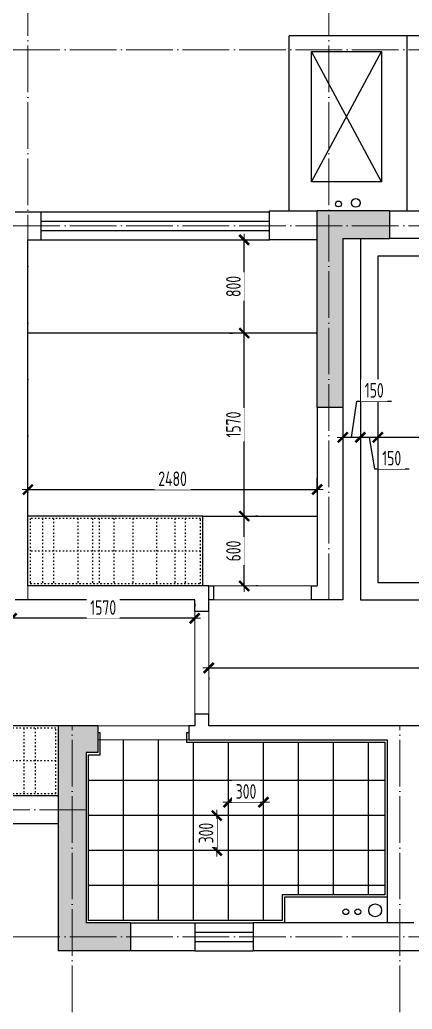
# Model space of a CAD drawing. Header units: inches. Extents: x -50945 to 250244, y -404780 to 18493.
# Drawn here: x 165627 to 168992, y -306166 to -297677 of the extents above; entities that cross this region are included whole.
import ezdxf

# ---------------------------------------------------------------- set-up
doc = ezdxf.new("R2010")
doc.units = ezdxf.units.IN
doc.header["$MEASUREMENT"] = 0
doc.linetypes.add('ACAD_ISO03W100', pattern=[30, 12, -18])
doc.linetypes.add('DOTE', pattern=[2.42, 2, -0.2, 0.02, -0.2])
for name, color, linetype in [('D-ARCHI', 250, 'Continuous'), ('EVH 立面填充', 8, 'Continuous'), ('IBS-003-建筑窗框', 3, 'Continuous'), ('IBS-182-原建筑非承重墙', 150, 'Continuous'), ('IBS-200-原建筑承重墙柱', 200, 'Continuous'), ('IBS-63-原建筑窗', 63, 'Continuous'), ('IDS-030-造型完成面(看线)', 30, 'Continuous'), ('IDS-040-固定高家具', 40, 'Continuous'), ('IRC-30-天花轮廓线', 30, 'Continuous')]:
    doc.layers.add(name, color=color, linetype=linetype)
doc.layers.add('天棚材质标注', color=2, linetype='Continuous', lineweight=5)
doc.layers.add('门', color=65, linetype='Continuous', lineweight=13)
doc.styles.add('HBA-DIMT', font='ARCHS.SHX', dxfattribs={"width": 0.8})
doc.dimstyles.new('HBA_40', dxfattribs={"dimscale": 50, "dimtxt": 2.5, "dimasz": 0.1, "dimexe": 2, "dimexo": 2.5, "dimgap": 0.6, "dimtad": 1, "dimdec": 0, "dimrnd": 5, "dimzin": 0, "dimtxsty": 'HBA-DIMT', "dimblk": 'HBA_DIMENSION_TICK', "dimblk1": 'HBA_DIMENSION_TICK', "dimblk2": 'HBA_DIMENSION_TICK', "dimcen": 0.125, "dimclrd": 44, "dimclre": 44, "dimclrt": 2, "dimadec": 0, "dimazin": 0, "dimtfac": 1, "dimtdec": 0, "dimtix": 1, "dimtmove": 1, "dimatfit": 3, "dimldrblk": 'HBA_Leader_Dot', "dimfxl": 0, "dimtvp": 1, "dimtfill": 1, "dimtolj": 1, "dimtzin": 0, "dimarcsym": 0})

# ---------------------------------------------------------------- blocks, each defined once
blk = doc.blocks.new('HBA_DIMENSION_TICK')
at = {"color": 0, "linetype": 'ByBlock'}
for p, q in [((-10, 0), (0, 0)), ((0, 0), (10, 0))]:
    blk.add_line(p, q, dxfattribs=at)
at = {"color": 50, "linetype": 'ByBlock'}
blk.add_solid([(-10, -7), (-7, -10), (7, 10), (10, 7)], dxfattribs=at)
blk = doc.blocks.new('*D586')
at = {"layer": 'Defpoints', "color": 0, "transparency": 16777216}
for p in [(167247.1, -303194.5), (176307.1, -303194.5), (176307.1, -303237.6)]:
    blk.add_point(p, dxfattribs=at)
at = {"layer": '天棚材质标注', "color": 44, "lineweight": -2, "transparency": 16777216}
for p, q in [((167252.1, -303237.6), (176302.1, -303237.6)), ((167247.1, -303319.5), (167247.1, -303337.6)), ((176307.1, -303319.5), (176307.1, -303337.6))]:
    blk.add_line(p, q, dxfattribs=at)
at = {"layer": '天棚材质标注', "color": 44, "lineweight": -2, "transparency": 16777216, "xscale": 5, "yscale": 5, "zscale": 5, "rotation": 180}
blk.add_blockref('HBA_DIMENSION_TICK', (167247.1, -303237.6), dxfattribs=at)
at = {"layer": '天棚材质标注', "color": 44, "lineweight": -2, "transparency": 16777216, "xscale": 5, "yscale": 5, "zscale": 5}
blk.add_blockref('HBA_DIMENSION_TICK', (176307.1, -303237.6), dxfattribs=at)
at = {"layer": '天棚材质标注', "color": 2, "transparency": 16777216, "insert": (171777.1, -303145.1), "char_height": 125, "attachment_point": 5, "style": 'HBA-DIMT', "bg_fill": 3, "box_fill_scale": 1.25, "bg_fill_color": 256, "bg_fill_true_color": 13158600, "bg_fill_transparency": 0}
blk.add_mtext('\\A1;9060', dxfattribs=at)
blk = doc.blocks.new('HBA_Leader_Dot')
at = {"color": 0, "linetype": 'ByBlock'}
blk.add_line((-5, 0), (-10, 0), dxfattribs=at)
at = {"color": 0, "linetype": 'ByBlock', "const_width": 5}
blk.add_lwpolyline([(-2.5, 0, 1), (2.5, 0, 1)], format="xyb", close=True, dxfattribs=at)
blk = doc.blocks.new('*D595')
at = {"layer": 'Defpoints', "color": 0, "transparency": 16777216}
for p in [(168697.1, -301259.2), (168697.1, -301259.2), (173767.1, -301259.2)]:
    blk.add_point(p, dxfattribs=at)
at = {"layer": '天棚材质标注', "color": 44, "lineweight": -2, "transparency": 16777216}
for p, q in [((168697.1, -301134.2), (168697.1, -301159.2)), ((173767.1, -301134.2), (173767.1, -301159.2)), ((173762.1, -301259.2), (168702.1, -301259.2))]:
    blk.add_line(p, q, dxfattribs=at)
at = {"layer": '天棚材质标注', "color": 44, "lineweight": -2, "transparency": 16777216, "xscale": 5, "yscale": 5, "zscale": 5, "rotation": 180}
blk.add_blockref('HBA_DIMENSION_TICK', (168697.1, -301259.2), dxfattribs=at)
at = {"layer": '天棚材质标注', "color": 44, "lineweight": -2, "transparency": 16777216, "xscale": 5, "yscale": 5, "zscale": 5}
blk.add_blockref('HBA_DIMENSION_TICK', (173767.1, -301259.2), dxfattribs=at)
at = {"layer": '天棚材质标注', "color": 2, "transparency": 16777216, "insert": (171232.1, -301166.7), "char_height": 125, "attachment_point": 5, "style": 'HBA-DIMT', "bg_fill": 3, "box_fill_scale": 1.25, "bg_fill_color": 256, "bg_fill_true_color": 13158600, "bg_fill_transparency": 0}
blk.add_mtext('\\A1;5070', dxfattribs=at)
blk = doc.blocks.new('*D596')
at = {"layer": 'Defpoints', "color": 0, "transparency": 16777216}
for p in [(168547.1, -301259.2), (168547.1, -301259.2), (168697.1, -301259.2)]:
    blk.add_point(p, dxfattribs=at)
at = {"layer": '天棚材质标注', "color": 44, "lineweight": -2, "transparency": 16777216}
for p, q in [((168547.1, -301134.2), (168547.1, -301159.2)), ((168697.1, -301134.2), (168697.1, -301159.2)), ((168692.1, -301259.2), (168552.1, -301259.2)), ((168622.1, -301259.2), (168667.1, -301530.5)), ((168667.1, -301530.5), (168965.2, -301530.5))]:
    blk.add_line(p, q, dxfattribs=at)
at = {"layer": '天棚材质标注', "color": 44, "lineweight": -2, "transparency": 16777216, "xscale": 5, "yscale": 5, "zscale": 5, "rotation": 180}
blk.add_blockref('HBA_DIMENSION_TICK', (168547.1, -301259.2), dxfattribs=at)
at = {"layer": '天棚材质标注', "color": 2, "transparency": 16777216, "insert": (168816.1, -301438), "char_height": 125, "attachment_point": 5, "style": 'HBA-DIMT', "bg_fill": 3, "box_fill_scale": 1.25, "bg_fill_color": 256, "bg_fill_true_color": 13158600, "bg_fill_transparency": 0}
blk.add_mtext('\\A1;150', dxfattribs=at)
at = {"layer": '天棚材质标注', "color": 44, "lineweight": -2, "transparency": 16777216, "xscale": 5, "yscale": 5, "zscale": 5}
blk.add_blockref('HBA_DIMENSION_TICK', (168697.1, -301259.2), dxfattribs=at)
blk = doc.blocks.new('*D597')
at = {"layer": 'Defpoints', "color": 0, "transparency": 16777216}
for p in [(168397.1, -301259.2), (168397.1, -301259.2), (168547.1, -301259.2)]:
    blk.add_point(p, dxfattribs=at)
at = {"layer": '天棚材质标注', "color": 44, "lineweight": -2, "transparency": 16777216}
for p, q in [((168472.1, -301259.2), (168517.1, -300948.3)), ((168517.1, -300948.3), (168815.2, -300948.3)), ((168397.1, -301134.2), (168397.1, -301159.2)), ((168547.1, -301134.2), (168547.1, -301159.2)), ((168542.1, -301259.2), (168402.1, -301259.2))]:
    blk.add_line(p, q, dxfattribs=at)
at = {"layer": '天棚材质标注', "color": 44, "lineweight": -2, "transparency": 16777216, "xscale": 5, "yscale": 5, "zscale": 5, "rotation": 180}
blk.add_blockref('HBA_DIMENSION_TICK', (168397.1, -301259.2), dxfattribs=at)
at = {"layer": '天棚材质标注', "color": 44, "lineweight": -2, "transparency": 16777216, "xscale": 5, "yscale": 5, "zscale": 5}
blk.add_blockref('HBA_DIMENSION_TICK', (168547.1, -301259.2), dxfattribs=at)
at = {"layer": '天棚材质标注', "color": 2, "transparency": 16777216, "insert": (168666.1, -300855.8), "char_height": 125, "attachment_point": 5, "style": 'HBA-DIMT', "bg_fill": 3, "box_fill_scale": 1.25, "bg_fill_color": 256, "bg_fill_true_color": 13158600, "bg_fill_transparency": 0}
blk.add_mtext('\\A1;150', dxfattribs=at)
blk = doc.blocks.new('*D613')
at = {"layer": 'Defpoints', "color": 0, "transparency": 16777216}
for p in [(167416.8, -304504.5), (167716.8, -304504.5)]:
    blk.add_point(p, dxfattribs=at)
at = {"layer": '天棚材质标注', "color": 44, "lineweight": -2, "transparency": 16777216}
for p, q in [((167416.8, -304379.5), (167416.8, -304289.7)), ((167716.8, -304379.5), (167716.8, -304289.7)), ((167411.8, -304389.7), (167406.8, -304389.7)), ((167416.8, -304389.7), (167716.8, -304389.7)), ((167721.8, -304389.7), (167726.8, -304389.7))]:
    blk.add_line(p, q, dxfattribs=at)
at = {"layer": '天棚材质标注', "color": 44, "lineweight": -2, "transparency": 16777216, "xscale": 5, "yscale": 5, "zscale": 5}
blk.add_blockref('HBA_DIMENSION_TICK', (167416.8, -304389.7), dxfattribs=at)
at = {"layer": '天棚材质标注', "color": 44, "lineweight": -2, "transparency": 16777216, "xscale": 5, "yscale": 5, "zscale": 5, "rotation": 180}
blk.add_blockref('HBA_DIMENSION_TICK', (167716.8, -304389.7), dxfattribs=at)
at = {"layer": '天棚材质标注', "color": 2, "transparency": 16777216, "insert": (167566.8, -304297.2), "char_height": 125, "attachment_point": 5, "style": 'HBA-DIMT', "bg_fill": 3, "box_fill_scale": 1.25, "bg_fill_color": 256, "bg_fill_true_color": 13158600, "bg_fill_transparency": 0}
blk.add_mtext('\\A1;300', dxfattribs=at)
at = {"layer": 'Defpoints', "color": 0, "transparency": 16777216}
blk.add_point((167716.8, -304389.7), dxfattribs=at)
blk = doc.blocks.new('*D614')
at = {"layer": 'Defpoints', "color": 0, "transparency": 16777216}
for p in [(167416.8, -304504.5), (167416.8, -304804.5)]:
    blk.add_point(p, dxfattribs=at)
at = {"layer": '天棚材质标注', "color": 44, "lineweight": -2, "transparency": 16777216}
for p, q in [((167316.5, -304499.5), (167316.5, -304494.5)), ((167291.8, -304504.5), (167216.5, -304504.5)), ((167316.5, -304504.5), (167316.5, -304804.5)), ((167291.8, -304804.5), (167216.5, -304804.5)), ((167316.5, -304809.5), (167316.5, -304814.5))]:
    blk.add_line(p, q, dxfattribs=at)
at = {"layer": '天棚材质标注', "color": 44, "lineweight": -2, "transparency": 16777216, "xscale": 5, "yscale": 5, "zscale": 5}
for p, rotation in [((167316.5, -304504.5), 270), ((167316.5, -304804.5), 90)]:
    blk.add_blockref('HBA_DIMENSION_TICK', p, dxfattribs=dict(at, rotation=rotation))
at = {"layer": '天棚材质标注', "color": 2, "transparency": 16777216, "insert": (167224, -304654.5), "char_height": 125, "attachment_point": 5, "rotation": 90, "style": 'HBA-DIMT', "bg_fill": 3, "box_fill_scale": 1.25, "bg_fill_color": 256, "bg_fill_true_color": 13158600, "bg_fill_transparency": 0}
blk.add_mtext('\\A1;300', dxfattribs=at)
at = {"layer": 'Defpoints', "color": 0, "transparency": 16777216}
blk.add_point((167316.5, -304804.5), dxfattribs=at)
blk = doc.blocks.new('*D615')
at = {"layer": 'Defpoints', "color": 0, "transparency": 16777216}
for p in [(167541.5, -301934.5), (167551.2, -301934.5), (167541.5, -302534.5)]:
    blk.add_point(p, dxfattribs=at)
at = {"layer": '天棚材质标注', "color": 44, "lineweight": -2, "transparency": 16777216}
for p, q in [((167551.2, -302529.5), (167551.2, -301939.5)), ((167666.5, -301934.5), (167651.2, -301934.5)), ((167666.5, -302534.5), (167651.2, -302534.5))]:
    blk.add_line(p, q, dxfattribs=at)
at = {"layer": '天棚材质标注', "color": 44, "lineweight": -2, "transparency": 16777216, "xscale": 5, "yscale": 5, "zscale": 5}
for p, rotation in [((167551.2, -301934.5), 90), ((167551.2, -302534.5), 270)]:
    blk.add_blockref('HBA_DIMENSION_TICK', p, dxfattribs=dict(at, rotation=rotation))
at = {"layer": '天棚材质标注', "color": 2, "transparency": 16777216, "insert": (167458.7, -302234.5), "char_height": 125, "attachment_point": 5, "rotation": 90, "style": 'HBA-DIMT', "bg_fill": 3, "box_fill_scale": 1.25, "bg_fill_color": 256, "bg_fill_true_color": 13158600, "bg_fill_transparency": 0}
blk.add_mtext('\\A1;600', dxfattribs=at)
blk = doc.blocks.new('*D616')
at = {"layer": 'Defpoints', "color": 0, "transparency": 16777216}
for p in [(167551.2, -300364.5), (167551.2, -300364.5), (167541.5, -301934.5)]:
    blk.add_point(p, dxfattribs=at)
at = {"layer": '天棚材质标注', "color": 44, "lineweight": -2, "transparency": 16777216}
for p, q in [((167426.2, -300364.5), (167451.2, -300364.5)), ((167551.2, -301929.5), (167551.2, -300369.5)), ((167666.5, -301934.5), (167651.2, -301934.5))]:
    blk.add_line(p, q, dxfattribs=at)
at = {"layer": '天棚材质标注', "color": 44, "lineweight": -2, "transparency": 16777216, "xscale": 5, "yscale": 5, "zscale": 5}
for p, rotation in [((167551.2, -300364.5), 90), ((167551.2, -301934.5), 270)]:
    blk.add_blockref('HBA_DIMENSION_TICK', p, dxfattribs=dict(at, rotation=rotation))
at = {"layer": '天棚材质标注', "color": 2, "transparency": 16777216, "insert": (167458.7, -301149.5), "char_height": 125, "attachment_point": 5, "rotation": 90, "style": 'HBA-DIMT', "bg_fill": 3, "box_fill_scale": 1.25, "bg_fill_color": 256, "bg_fill_true_color": 13158600, "bg_fill_transparency": 0}
blk.add_mtext('\\A1;1570', dxfattribs=at)
blk = doc.blocks.new('*D617')
at = {"layer": 'Defpoints', "color": 0, "transparency": 16777216}
for p in [(167551.2, -299564.5), (167551.2, -299564.5), (167551.2, -300364.5)]:
    blk.add_point(p, dxfattribs=at)
at = {"layer": '天棚材质标注', "color": 44, "lineweight": -2, "transparency": 16777216}
for p, q in [((167426.2, -299564.5), (167451.2, -299564.5)), ((167551.2, -300359.5), (167551.2, -299569.5)), ((167426.2, -300364.5), (167451.2, -300364.5))]:
    blk.add_line(p, q, dxfattribs=at)
at = {"layer": '天棚材质标注', "color": 44, "lineweight": -2, "transparency": 16777216, "xscale": 5, "yscale": 5, "zscale": 5}
for p, rotation in [((167551.2, -299564.5), 90), ((167551.2, -300364.5), 270)]:
    blk.add_blockref('HBA_DIMENSION_TICK', p, dxfattribs=dict(at, rotation=rotation))
at = {"layer": '天棚材质标注', "color": 2, "transparency": 16777216, "insert": (167458.7, -299964.5), "char_height": 125, "attachment_point": 5, "rotation": 90, "style": 'HBA-DIMT', "bg_fill": 3, "box_fill_scale": 1.25, "bg_fill_color": 256, "bg_fill_true_color": 13158600, "bg_fill_transparency": 0}
blk.add_mtext('\\A1;800', dxfattribs=at)
blk = doc.blocks.new('*D618')
at = {"layer": 'Defpoints', "color": 0, "transparency": 16777216}
for p in [(168177.1, -301707.1), (165697.1, -301856.4), (168177.1, -301856.4)]:
    blk.add_point(p, dxfattribs=at)
at = {"layer": '天棚材质标注', "color": 44, "lineweight": -2, "transparency": 16777216}
for p, q in [((165697.1, -301731.4), (165697.1, -301607.1)), ((168177.1, -301731.4), (168177.1, -301607.1)), ((165702.1, -301707.1), (168172.1, -301707.1))]:
    blk.add_line(p, q, dxfattribs=at)
at = {"layer": '天棚材质标注', "color": 44, "lineweight": -2, "transparency": 16777216, "xscale": 5, "yscale": 5, "zscale": 5, "rotation": 180}
blk.add_blockref('HBA_DIMENSION_TICK', (165697.1, -301707.1), dxfattribs=at)
at = {"layer": '天棚材质标注', "color": 44, "lineweight": -2, "transparency": 16777216, "xscale": 5, "yscale": 5, "zscale": 5}
blk.add_blockref('HBA_DIMENSION_TICK', (168177.1, -301707.1), dxfattribs=at)
at = {"layer": '天棚材质标注', "color": 2, "transparency": 16777216, "insert": (166937.1, -301614.6), "char_height": 125, "attachment_point": 5, "style": 'HBA-DIMT', "bg_fill": 3, "box_fill_scale": 1.25, "bg_fill_color": 256, "bg_fill_true_color": 13158600, "bg_fill_transparency": 0}
blk.add_mtext('\\A1;2480', dxfattribs=at)
blk = doc.blocks.new('*D625')
at = {"layer": 'Defpoints', "color": 0, "transparency": 16777216}
for p in [(165557.1, -302811.9), (165557.1, -302811.9), (167126.8, -302811.9)]:
    blk.add_point(p, dxfattribs=at)
at = {"layer": '天棚材质标注', "color": 44, "lineweight": -2, "transparency": 16777216}
for p, q in [((165557.1, -302686.9), (165557.1, -302711.9)), ((167126.8, -302686.9), (167126.8, -302711.9)), ((167121.8, -302811.9), (165562.1, -302811.9))]:
    blk.add_line(p, q, dxfattribs=at)
at = {"layer": '天棚材质标注', "color": 44, "lineweight": -2, "transparency": 16777216, "xscale": 5, "yscale": 5, "zscale": 5, "rotation": 180}
blk.add_blockref('HBA_DIMENSION_TICK', (165557.1, -302811.9), dxfattribs=at)
at = {"layer": '天棚材质标注', "color": 44, "lineweight": -2, "transparency": 16777216, "xscale": 5, "yscale": 5, "zscale": 5}
blk.add_blockref('HBA_DIMENSION_TICK', (167126.8, -302811.9), dxfattribs=at)
at = {"layer": '天棚材质标注', "color": 2, "transparency": 16777216, "insert": (166341.9, -302719.4), "char_height": 125, "attachment_point": 5, "style": 'HBA-DIMT', "bg_fill": 3, "box_fill_scale": 1.25, "bg_fill_color": 256, "bg_fill_true_color": 13158600, "bg_fill_transparency": 0}
blk.add_mtext('\\A1;1570', dxfattribs=at)

msp = doc.modelspace()

# ---------------------------------------------------------------- hatches: boundary and pattern name
at = {"layer": 'EVH 立面填充'}
h = msp.add_hatch(color=256, dxfattribs=at)
h.dxf.hatch_style = 1
h.paths.add_polyline_path([(168397.07, -299554.51), (168797.07, -299554.51), (168797.07, -299314.51), (168177.07, -299314.51), (168177.07, -301004.51), (168397.07, -301004.51)])
h = msp.add_hatch(color=256, dxfattribs=at)
h.dxf.hatch_style = 1
h.paths.add_polyline_path([(165956.77, -305664.51), (166576.77, -305664.51), (166576.77, -305424.51), (166196.77, -305424.51), (166196.77, -303964.51), (166296.77, -303964.51), (166296.77, -303734.51), (165956.77, -303734.51)])

# ---------------------------------------------------------------- linework, layer by layer
at = {"layer": 'D-ARCHI', "color": 251, "linetype": 'DOTE', "lineweight": 5, "ltscale": 200}
for p, q in [((165697.07, -302654.51), (165697.07, -295114.27)), ((168277.07, -302654.51), (168277.07, -295114.27)), ((180007.07, -297934.27), (159679.81, -297934.27)), ((180007.07, -299444.51), (159667.07, -299444.51)), ((166076.77, -310062.84), (166076.77, -303734.51)), ((168886.77, -310062.84), (168886.77, -303734.51)), ((166196.77, -304454.51), (159679.81, -304454.51)), ((180007.07, -305544.51), (159679.81, -305544.51))]:
    msp.add_line(p, q, dxfattribs=at)
at = {"layer": 'IBS-003-建筑窗框', "color": 251, "ltscale": 10}
for p, q in [((174487.07, -297814.27), (168947.07, -297814.27)), ((168947.07, -297814.27), (168947.07, -299314.51)), ((165807.07, -299324.51), (167767.07, -299324.51)), ((165807.07, -299564.51), (167767.07, -299564.51)), ((167126.77, -305424.51), (167626.77, -305424.51)), ((167126.77, -305664.51), (167626.77, -305664.51))]:
    msp.add_line(p, q, dxfattribs=at)
at = {"layer": 'IBS-182-原建筑非承重墙'}
for p, q in [((167937.07, -299314.51), (167937.07, -297814.27)), ((168947.07, -297814.27), (167937.07, -297814.27)), ((168129.14, -299068.17), (168727.25, -297949.38)), ((168727.25, -299068.17), (168129.14, -297949.38)), ((165587.07, -299323.51), (165807.07, -299323.51)), ((165807.07, -299323.51), (165807.07, -299564.51)), ((167767.07, -299564.51), (167767.07, -299314.51)), ((167767.07, -299314.51), (168177.07, -299314.51)), ((168797.07, -299314.51), (169307.07, -299314.51)), ((165697.07, -302534.51), (165697.07, -299564.51)), ((165697.07, -299564.51), (165807.07, -299564.51)), ((168177.07, -299564.51), (167767.07, -299564.51)), ((169307.07, -299554.51), (168797.07, -299554.51)), ((168177.07, -300364.51), (165697.07, -300364.51)), ((168177.07, -301004.51), (168177.07, -302534.51)), ((168397.07, -301004.51), (168397.07, -302654.51)), ((167247.07, -302534.51), (165697.07, -302534.51)), ((167247.07, -302754.51), (167247.07, -302534.51)), ((168127.07, -302654.51), (168127.07, -302534.51)), ((168127.07, -302534.51), (168177.07, -302534.51)), ((167127.07, -302654.51), (165587.07, -302654.51)), ((167127.07, -302754.51), (167127.07, -302654.51)), ((168397.07, -302654.51), (168127.07, -302654.51)), ((167247.07, -302754.51), (167127.07, -302754.51)), ((167246.77, -303634.51), (167126.77, -303634.51)), ((167126.77, -303634.51), (167126.77, -303734.51)), ((167246.77, -303734.51), (167246.77, -303634.51)), ((167126.77, -303734.51), (167076.77, -303734.51)), ((167076.77, -303734.51), (167076.77, -303854.51)), ((170896.77, -303734.51), (167246.77, -303734.51)), ((167076.77, -303854.51), (168776.77, -303854.51)), ((168776.77, -303854.51), (168776.77, -305424.51)), ((165956.77, -304334.51), (163007.07, -304334.51)), ((165956.77, -304574.51), (163007.07, -304574.51)), ((167896.77, -305204.51), (167896.77, -305424.51)), ((168776.77, -305204.51), (167896.77, -305204.51)), ((166576.77, -305424.51), (167126.77, -305424.51)), ((167126.77, -305424.51), (167126.77, -305664.51)), ((169006.77, -305424.51), (167626.77, -305424.51)), ((167626.77, -305424.51), (167626.77, -305664.51)), ((167126.77, -305664.51), (166576.77, -305664.51)), ((170086.77, -305664.51), (167626.77, -305664.51))]:
    msp.add_line(p, q, dxfattribs=at)
for points in [[(168129.14, -297949.38), (168727.25, -297949.38), (168727.25, -299068.17), (168129.14, -299068.17)], [(167247.07, -302534.51), (167287.07, -302534.51), (167287.07, -302654.51), (167247.07, -302654.51)]]:
    msp.add_lwpolyline(points, close=True, dxfattribs=at)
for centre, radius in [((168359.29, -299256.6), 25), ((168508.25, -299248.03), 37.5), ((168673.95, -305317.89), 55), ((168422.45, -305329.32), 25), ((168525.79, -305329.32), 25)]:
    msp.add_circle(centre, radius, dxfattribs=at)
at = {"layer": 'IBS-200-原建筑承重墙柱', "ltscale": 0.02}
for p, q in [((168177.07, -301004.51), (168177.07, -299314.51)), ((168797.07, -299314.51), (168177.07, -299314.51)), ((168797.07, -299314.51), (168797.07, -299554.51)), ((168397.07, -299554.51), (168397.07, -301004.51)), ((168397.07, -299554.51), (168797.07, -299554.51)), ((168397.07, -301004.51), (168177.07, -301004.51)), ((166296.77, -303734.51), (165956.77, -303734.51)), ((165956.77, -303734.51), (165956.77, -305664.51)), ((166296.77, -303734.51), (166296.77, -303964.51)), ((166296.77, -303964.51), (166196.77, -303964.51)), ((166196.77, -303964.51), (166196.77, -305424.51)), ((166576.77, -305424.51), (166196.77, -305424.51)), ((166576.77, -305424.51), (166576.77, -305664.51)), ((166576.77, -305664.51), (165956.77, -305664.51))]:
    msp.add_line(p, q, dxfattribs=at)
at = {"layer": 'IBS-63-原建筑窗'}
for p, q in [((165807.07, -299404.51), (167767.07, -299404.51)), ((165807.07, -299484.51), (167767.07, -299484.51)), ((167126.77, -305504.51), (167626.77, -305504.51)), ((167126.77, -305584.51), (167626.77, -305584.51))]:
    msp.add_line(p, q, dxfattribs=at)
at = {"layer": 'IDS-030-造型完成面(看线)'}
msp.add_lwpolyline([(167076.77, -303794.51), (167056.77, -303794.51), (167056.77, -303874.51), (168756.77, -303874.51), (168756.77, -305184.51), (167876.77, -305184.51), (167876.77, -305404.51), (166216.77, -305404.51), (166216.77, -303984.51), (166316.77, -303984.51), (166316.77, -303794.51), (166296.77, -303794.51)], dxfattribs=at)
at = {"layer": 'IDS-040-固定高家具'}
for p, q in [((167197.07, -301934.51), (165697.07, -301934.51)), ((167197.07, -302534.51), (167197.07, -301934.51)), ((165956.77, -303734.51), (162607.07, -303734.51))]:
    msp.add_line(p, q, dxfattribs=at)
at = {"layer": 'IDS-040-固定高家具', "linetype": 'ACAD_ISO03W100'}
for p, q in [((165820.49, -301954.51), (165820.49, -302514.51)), ((165915.53, -301954.51), (165915.53, -302514.51)), ((166125.76, -301954.51), (166125.76, -302514.51)), ((166249.6, -301954.51), (166249.6, -302514.51)), ((166307.2, -301954.51), (166307.2, -302514.51)), ((166433.92, -301954.51), (166433.92, -302514.51)), ((166595.2, -301954.51), (166595.2, -302514.51)), ((166799.67, -301954.51), (166799.67, -302514.51)), ((166955.19, -301954.51), (166955.19, -302514.51)), ((167044.47, -301954.51), (167044.47, -302514.51)), ((167177.07, -302234.51), (165717.07, -302234.51)), ((165662.4, -303754.51), (165662.4, -304314.51)), ((165759.07, -303754.51), (165759.07, -304314.51)), ((165936.77, -304034.51), (162627.07, -304034.51))]:
    msp.add_line(p, q, dxfattribs=at)
for points in [[(165717.07, -302514.51), (167177.07, -302514.51), (167177.07, -301954.51), (165717.07, -301954.51)], [(162627.07, -304314.51), (165936.77, -304314.51), (165936.77, -303754.51), (162627.07, -303754.51)]]:
    msp.add_lwpolyline(points, close=True, dxfattribs=at)
at = {"layer": 'IRC-30-天花轮廓线'}
for p, q in [((168547.07, -299554.51), (168547.07, -302654.51)), ((167197.07, -301934.51), (168177.07, -301934.51)), ((168547.07, -302654.51), (173917.07, -302654.51)), ((166516.77, -305404.51), (166516.77, -303854.51)), ((166816.77, -305404.51), (166816.77, -303854.51)), ((167116.77, -305404.51), (167116.77, -303874.51)), ((167416.77, -305404.51), (167416.77, -303874.51)), ((167716.77, -305404.51), (167716.77, -303874.51)), ((168016.77, -305184.51), (168016.77, -303874.51)), ((168316.77, -305184.51), (168316.77, -303874.51)), ((168616.77, -305184.51), (168616.77, -303874.51)), ((168756.77, -304204.51), (166216.77, -304204.51)), ((168756.77, -304504.51), (166216.77, -304504.51)), ((168756.77, -304804.51), (166216.77, -304804.51)), ((168756.77, -305104.51), (166216.77, -305104.51))]:
    msp.add_line(p, q, dxfattribs=at)
msp.add_lwpolyline([(168697.07, -302504.51), (173767.07, -302504.51), (173767.07, -299704.51), (168697.07, -299704.51)], close=True, dxfattribs=at)
at = {"layer": '门', "color": 8, "lineweight": 5}
for points in [[(167287.07, -302534.51), (168127.07, -302534.51), (168127.07, -302654.51), (167287.07, -302654.51)], [(167126.77, -303634.51), (167247.07, -303634.51), (167247.07, -302754.51), (167126.77, -302754.51)], [(167076.77, -303854.51), (166296.77, -303854.51), (166296.77, -303734.51), (167076.77, -303734.51)]]:
    msp.add_lwpolyline(points, close=True, dxfattribs=at)

# ---------------------------------------------------------------- next in the draw order: dimensions: what is measured, and where the dimension line sits
at = {"layer": '天棚材质标注', "color": 6}
for base, p1, p2, picture, middle in [((168697.07, -301259.15), (173767.07, -301259.15), (168697.07, -301259.15), '*D595', (171232.07, -301166.65)), ((165557.07, -302811.95), (167126.77, -302811.95), (165557.07, -302811.95), '*D625', (166341.92, -302719.45)), ((176307.07, -303237.62), (167247.07, -303194.51), (176307.07, -303194.51), '*D586', (171777.07, -303145.12)), ((167716.77, -304389.69), (167416.77, -304504.51), (167716.77, -304504.51), '*D613', (167566.77, -304297.19))]:
    dim = msp.add_linear_dim(base=base, p1=p1, p2=p2, dimstyle='HBA_40', dxfattribs=at)
    dim.commit()
    dim.dimension.update_dxf_attribs({"geometry": picture, "text_midpoint": middle})
dim = msp.add_linear_dim(base=(167551.15, -301934.51), p1=(167541.51, -302534.51), p2=(167541.51, -301934.51), angle=90, dimstyle='HBA_40', dxfattribs=at)
dim.commit()
dim.dimension.update_dxf_attribs({"geometry": '*D615', "text_midpoint": (167458.65, -302234.51)})

# ---------------------------------------------------------------- next in the draw order: dimensions: what is measured, and where the dimension line sits
for base, p1, p2, picture, middle in [((167551.15, -300364.51), (167541.51, -301934.51), (167551.15, -300364.51), '*D616', (167458.65, -301149.51)), ((167316.5, -304804.51), (167416.77, -304504.51), (167416.77, -304804.51), '*D614', (167224, -304654.51))]:
    dim = msp.add_linear_dim(base=base, p1=p1, p2=p2, angle=90, dimstyle='HBA_40', dxfattribs=at)
    dim.commit()
    dim.dimension.update_dxf_attribs({"geometry": picture, "text_midpoint": middle})
dim = msp.add_linear_dim(base=(168547.07, -301259.15), p1=(168697.07, -301259.15), p2=(168547.07, -301259.15), dimstyle='HBA_40', dxfattribs=at)
dim.commit()
dim.dimension.update_dxf_attribs({"geometry": '*D596', "text_midpoint": (168697.07, -301530.54), "dimtype": 160})

# ---------------------------------------------------------------- next in the draw order: dimensions: what is measured, and where the dimension line sits
dim = msp.add_linear_dim(base=(167551.15, -299564.51), p1=(167551.15, -300364.51), p2=(167551.15, -299564.51), angle=90, dimstyle='HBA_40', dxfattribs=at)
dim.commit()
dim.dimension.update_dxf_attribs({"geometry": '*D617', "text_midpoint": (167458.65, -299964.51)})
dim = msp.add_linear_dim(base=(168397.07, -301259.15), p1=(168547.07, -301259.15), p2=(168397.07, -301259.15), dimstyle='HBA_40', dxfattribs=at)
dim.commit()
dim.dimension.update_dxf_attribs({"geometry": '*D597', "text_midpoint": (168547.07, -300948.28), "dimtype": 160})
dim = msp.add_linear_dim(base=(168177.07, -301707.11), p1=(165697.07, -301856.41), p2=(168177.07, -301856.41), dimstyle='HBA_40', dxfattribs=at)
dim.commit()
dim.dimension.update_dxf_attribs({"geometry": '*D618', "text_midpoint": (166937.07, -301614.61)})

doc.saveas('drawing.dxf')
